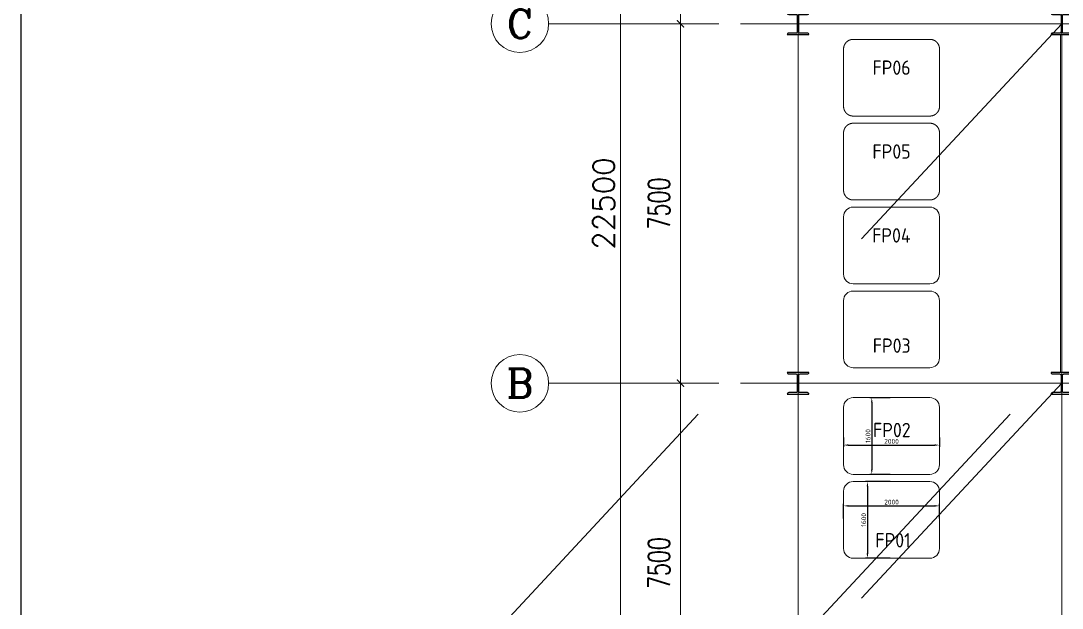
# Model space of a CAD drawing. Extents: x -681219 to -550379, y -242630 to -158199.
# Drawn here: x -614674 to -592961, y -224109 to -211855 of the extents above; entities that cross this region are included whole.
import ezdxf
from ezdxf.enums import TextEntityAlignment as Align
from ezdxf.lldxf.tags import DXFTag

# ---------------------------------------------------------------- set-up
doc = ezdxf.new("R2010")
doc.units = 0
doc.header["$LTSCALE"] = 1000
doc.linetypes.add('DASHED', pattern=[0.75, 0.5, -0.25])
doc.linetypes.add('DASHED2', pattern=[9.525, 6.35, -3.175])
doc.layers.get('0').update_dxf_attribs({"linetype": 'CONTINUOUS'})
doc.layers.get('Defpoints').update_dxf_attribs({"linetype": 'CONTINUOUS'})
for name, color, linetype, lineweight in [('DIM', 7, 'CONTINUOUS', 18), ('famsun', 7, 'CONTINUOUS', 0), ('future', 4, 'DASHED2', 0), ('text1', 7, 'CONTINUOUS', 0), ('轴网_标注', 7, 'CONTINUOUS', 0), ('轴网_轴线', 1, 'CENTER2', 0)]:
    doc.layers.add(name, color=color, linetype=linetype, lineweight=lineweight)
doc.layers.add('GY_Bj_Hatch', color=9, linetype='CONTINUOUS')
doc.styles.add('COMPLEX', font='complex.shx')
doc.styles.add('DIM_FONT', font='simplex.shx', dxfattribs={"width": 0.7, "bigfont": 'gbcbig.shx'})
doc.styles.add('ISOCP', font='isocp.shx', dxfattribs={"bigfont": 'gbcbig.shx'})
tags = doc.linetypes.add('CENTER2', pattern=[28.575, 19.05, -3.175, 3.175, -3.175]).pattern_tags.tags
tags[10:11] = [DXFTag(74, 4), DXFTag(75, 0), DXFTag(340, '0'), DXFTag(46, 0.0), DXFTag(50, 0.0), DXFTag(44, 0.0), DXFTag(45, 0.0)]
tags[8:9] = [DXFTag(74, 4), DXFTag(75, 0), DXFTag(340, '0'), DXFTag(46, 0.0), DXFTag(50, 0.0), DXFTag(44, 0.0), DXFTag(45, 0.0)]
tags[6:7] = [DXFTag(74, 4), DXFTag(75, 0), DXFTag(340, '0'), DXFTag(46, 0.0), DXFTag(50, 0.0), DXFTag(44, 0.0), DXFTag(45, 0.0)]
tags[4:5] = [DXFTag(74, 4), DXFTag(75, 0), DXFTag(340, '0'), DXFTag(46, 0.0), DXFTag(50, 0.0), DXFTag(44, 0.0), DXFTag(45, 0.0)]
doc.dimstyles.new('DIMN150', dxfattribs={"dimscale": 1.5, "dimtxt": 300, "dimasz": 100, "dimexe": 250, "dimexo": 300, "dimgap": 150, "dimtad": 1, "dimtoh": 1, "dimdec": 0, "dimzin": 0, "dimdsep": 46, "dimtxsty": 'DIM_FONT', "dimblk": 'ARCHTICK', "dimcen": 0.09, "dimclrt": 256, "dimadec": 0, "dimazin": 0, "dimtfac": 1, "dimtdec": 4, "dimtofl": 0, "dimtmove": 0, "dimatfit": 3, "dimfxl": 0, "dimtolj": 1, "dimtzin": 0, "dimarcsym": 0})
doc.dimstyles.new('STD2', dxfattribs={"dimscale": 40, "dimtxt": 2.5, "dimasz": 2.5, "dimexe": 1, "dimexo": 0.7, "dimgap": 0.7, "dimtad": 1, "dimdec": 0, "dimdsep": 46, "dimtxsty": 'ISOCP', "dimcen": 2.5, "dimadec": 1, "dimazin": 2, "dimtfac": 1, "dimtdec": 0, "dimtmove": 0, "dimatfit": 3, "dimfxl": 0, "dimarcsym": 0})

# ---------------------------------------------------------------- blocks, each defined once
blk = doc.blocks.new('轴网8FA15DC97FB90233')
at = {"layer": 'GY_Bj_Hatch', "color": 255}
for points in [[(37275, 15225), (37725, 15225, -0.414214), (37695, 15195), (37545, 15195, 0.414214), (37515, 15165), (37515, 14835, 0.414214), (37545, 14805), (37695, 14805, -0.414214), (37725, 14775), (37275, 14775, -0.414214), (37305, 14805), (37455, 14805, 0.414214), (37485, 14835), (37485, 15165, 0.414214), (37455, 15195), (37305, 15195, -0.414214)], [(42775, 15225), (43225, 15225, -0.414214), (43195, 15195), (43045, 15195, 0.414214), (43015, 15165), (43015, 14835, 0.414214), (43045, 14805), (43195, 14805, -0.414214), (43225, 14775), (42775, 14775, -0.414214), (42805, 14805), (42955, 14805, 0.414214), (42985, 14835), (42985, 15165, 0.414214), (42955, 15195), (42805, 15195, -0.414214)], [(37275, 7725), (37725, 7725, -0.414214), (37695, 7695), (37545, 7695, 0.414214), (37515, 7665), (37515, 7335, 0.414214), (37545, 7305), (37695, 7305, -0.414214), (37725, 7275), (37275, 7275, -0.414214), (37305, 7305), (37455, 7305, 0.414214), (37485, 7335), (37485, 7665, 0.414214), (37455, 7695), (37305, 7695, -0.414214)], [(42775, 7725), (43225, 7725, -0.414214), (43195, 7695), (43045, 7695, 0.414214), (43015, 7665), (43015, 7335, 0.414214), (43045, 7305), (43195, 7305, -0.414214), (43225, 7275), (42775, 7275, -0.414214), (42805, 7305), (42955, 7305, 0.414214), (42985, 7335), (42985, 7665, 0.414214), (42955, 7695), (42805, 7695, -0.414214)]]:
    blk.add_lwpolyline(points, format="xyb", close=True, dxfattribs=at)
at = {"layer": '轴网_轴线'}
for p, q in [((37500, -1200), (37500, 23700)), ((43000, -1200), (43000, 23700)), ((-1200, 15000), (44200, 15000)), ((-1200, 7500), (44200, 7500))]:
    blk.add_line(p, q, dxfattribs=at)
blk = doc.blocks.new('_ArchTick')
at = {"const_width": 0.15}
blk.add_lwpolyline([(-0.5, -0.5), (0.5, 0.5)], dxfattribs=at)
blk = doc.blocks.new('*D92')
at = {"layer": 'Defpoints', "color": 0, "transparency": 16777216}
for p in [(-2450, 7500), (-1200, 7500), (-1200, 0)]:
    blk.add_point(p, dxfattribs=at)
at = {"layer": '轴网_标注', "color": 0, "lineweight": -2, "transparency": 16777216}
for p, q in [((-1650, 7500), (-2825, 7500)), ((-2450, 0), (-2450, 7500)), ((-1650, 0), (-2825, 0))]:
    blk.add_line(p, q, dxfattribs=at)
at = {"layer": '轴网_标注', "color": 0, "lineweight": -2, "transparency": 16777216, "xscale": 150, "yscale": 150, "zscale": 150}
for p, rotation in [((-2450, 7500), 90), ((-2450, 0), 270)]:
    blk.add_blockref('_ArchTick', p, dxfattribs=dict(at, rotation=rotation))
at = {"layer": '轴网_标注', "transparency": 16777216, "insert": (-2900, 3750), "char_height": 450, "attachment_point": 5, "rotation": 90, "style": 'DIM_FONT'}
blk.add_mtext('\\A1;7500', dxfattribs=at)
blk = doc.blocks.new('*D93')
at = {"layer": 'Defpoints', "color": 0, "transparency": 16777216}
for p in [(-2450, 15000), (-1200, 15000), (-1200, 7500)]:
    blk.add_point(p, dxfattribs=at)
at = {"layer": '轴网_标注', "color": 0, "lineweight": -2, "transparency": 16777216}
for p, q in [((-1650, 15000), (-2825, 15000)), ((-2450, 7500), (-2450, 15000)), ((-1650, 7500), (-2825, 7500))]:
    blk.add_line(p, q, dxfattribs=at)
at = {"layer": '轴网_标注', "color": 0, "lineweight": -2, "transparency": 16777216, "xscale": 150, "yscale": 150, "zscale": 150}
for p, rotation in [((-2450, 15000), 90), ((-2450, 7500), 270)]:
    blk.add_blockref('_ArchTick', p, dxfattribs=dict(at, rotation=rotation))
at = {"layer": '轴网_标注', "transparency": 16777216, "insert": (-2900, 11250), "char_height": 450, "attachment_point": 5, "rotation": 90, "style": 'DIM_FONT'}
blk.add_mtext('\\A1;7500', dxfattribs=at)
blk = doc.blocks.new('*D94')
at = {"layer": 'Defpoints', "color": 0, "transparency": 16777216}
for p in [(-2450, 22500), (-1200, 22500), (-1200, 15000)]:
    blk.add_point(p, dxfattribs=at)
at = {"layer": '轴网_标注', "color": 0, "lineweight": -2, "transparency": 16777216}
for p, q in [((-1650, 22500), (-2825, 22500)), ((-2450, 15000), (-2450, 22500)), ((-1650, 15000), (-2825, 15000))]:
    blk.add_line(p, q, dxfattribs=at)
at = {"layer": '轴网_标注', "color": 0, "lineweight": -2, "transparency": 16777216, "xscale": 150, "yscale": 150, "zscale": 150}
for p, rotation in [((-2450, 22500), 90), ((-2450, 15000), 270)]:
    blk.add_blockref('_ArchTick', p, dxfattribs=dict(at, rotation=rotation))
at = {"layer": '轴网_标注', "transparency": 16777216, "insert": (-2900, 18750), "char_height": 450, "attachment_point": 5, "rotation": 90, "style": 'DIM_FONT'}
blk.add_mtext('\\A1;7500', dxfattribs=at)
blk = doc.blocks.new('宠物食品标准A0')
at = {"color": 0}
blk.add_lwpolyline([(20, 821), (20, 10), (1179, 10), (1179, 821)], close=True, dxfattribs=at)
at = {"style": 'ISOCP', "flags": 8}
for tag, height, p in [('建设单位', 6, (1109, 98)), ('项目名称', 6, (1109, 82)), ('设计', 6, (894, 66)), ('审定', 6, (974, 66)), ('设计阶段', 6, (1164, 66)), ('图纸名称1', 10, (1059, 58)), ('制图', 6, (894, 50)), ('审核', 6, (974, 50)), ('图别', 6, (1164, 50)), ('图纸名称2', 10, (1059, 42)), ('校核', 6, (894, 34)), ('设计号', 6, (974, 34)), ('图号', 4, (1164, 34)), ('图纸名称3', 10, (1059, 26)), ('日期', 6, (894, 18)), ('比例', 6, (974, 18)), ('版本号', 6, (1164, 18))]:
    blk.add_attdef(tag, text='', height=height, dxfattribs=at).set_placement(p, align=Align.MIDDLE_CENTER)
blk = doc.blocks.new('*D190')
at = {"color": 0, "linetype": 'Continuous', "lineweight": -2, "transparency": 16777216}
for p, q in [((-597519, -220545), (-597519, -220746)), ((-595519, -220545), (-595519, -220746)), ((-597419, -220706), (-595619, -220706))]:
    blk.add_line(p, q, dxfattribs=at)
at = {"color": 0, "transparency": 16777216}
for points in [[(-597419, -220689), (-597419, -220723), (-597519, -220706)], [(-595619, -220689), (-595619, -220723), (-595519, -220706)]]:
    blk.add_solid(points, dxfattribs=at)
at = {"layer": 'Defpoints', "color": 0, "transparency": 16777216}
for p in [(-597519, -220517), (-595519, -220517), (-595519, -220706)]:
    blk.add_point(p, dxfattribs=at)
at = {"color": 0, "transparency": 16777216, "insert": (-596519, -220628), "char_height": 100, "attachment_point": 5, "style": 'ISOCP'}
blk.add_mtext('2000', dxfattribs=at)
blk = doc.blocks.new('*D191')
at = {"color": 0, "linetype": 'Continuous', "lineweight": -2, "transparency": 16777216}
for p, q in [((-596547, -219717), (-596971, -219717)), ((-596931, -219817), (-596931, -221217)), ((-596547, -221317), (-596971, -221317))]:
    blk.add_line(p, q, dxfattribs=at)
at = {"color": 0, "transparency": 16777216}
for points in [[(-596948, -219817), (-596915, -219817), (-596931, -219717)], [(-596948, -221217), (-596915, -221217), (-596931, -221317)]]:
    blk.add_solid(points, dxfattribs=at)
at = {"layer": 'Defpoints', "color": 0, "transparency": 16777216}
for p in [(-596519, -219717), (-596931, -221317), (-596519, -221317)]:
    blk.add_point(p, dxfattribs=at)
at = {"color": 0, "transparency": 16777216, "insert": (-597009, -220517), "char_height": 100, "attachment_point": 5, "rotation": 90, "style": 'ISOCP'}
blk.add_mtext('1600', dxfattribs=at)
blk = doc.blocks.new('*D192')
at = {"color": 0, "linetype": 'Continuous', "lineweight": -2, "transparency": 16777216}
for p, q in [((-597519, -222239), (-597519, -221934)), ((-597419, -221974), (-595619, -221974)), ((-595519, -222239), (-595519, -221934))]:
    blk.add_line(p, q, dxfattribs=at)
at = {"color": 0, "transparency": 16777216}
for points in [[(-597419, -221957), (-597419, -221991), (-597519, -221974)], [(-595619, -221957), (-595619, -221991), (-595519, -221974)]]:
    blk.add_solid(points, dxfattribs=at)
at = {"layer": 'Defpoints', "color": 0, "transparency": 16777216}
for p in [(-595519, -221974), (-597519, -222267), (-595519, -222267)]:
    blk.add_point(p, dxfattribs=at)
at = {"color": 0, "transparency": 16777216, "insert": (-596519, -221896), "char_height": 100, "attachment_point": 5, "style": 'ISOCP'}
blk.add_mtext('2000', dxfattribs=at)
blk = doc.blocks.new('*D193')
at = {"color": 0, "linetype": 'Continuous', "lineweight": -2, "transparency": 16777216}
for p, q in [((-596547, -221467), (-597061, -221467)), ((-597021, -221567), (-597021, -222967)), ((-596547, -223067), (-597061, -223067))]:
    blk.add_line(p, q, dxfattribs=at)
at = {"color": 0, "transparency": 16777216}
for points in [[(-597038, -221567), (-597005, -221567), (-597021, -221467)], [(-597038, -222967), (-597005, -222967), (-597021, -223067)]]:
    blk.add_solid(points, dxfattribs=at)
at = {"layer": 'Defpoints', "color": 0, "transparency": 16777216}
for p in [(-596519, -221467), (-597021, -223067), (-596519, -223067)]:
    blk.add_point(p, dxfattribs=at)
at = {"color": 0, "transparency": 16777216, "insert": (-597099, -222267), "char_height": 100, "attachment_point": 5, "rotation": 90, "style": 'ISOCP'}
blk.add_mtext('1600', dxfattribs=at)
blk = doc.blocks.new('轴网8FA15DC97FB90233_Y')
at = {"layer": '轴网_标注'}
for p, q in [((-1650, 22500), (-5200, 22500)), ((-3700, 0), (-3700, 22500)), ((-1650, 15000), (-5200, 15000)), ((-1650, 7500), (-5200, 7500)), ((-1650, 0), (-5200, 0))]:
    blk.add_line(p, q, dxfattribs=at)
for centre in [(-5800, 22500), (-5800, 15000), (-5800, 7500), (-5800, 0)]:
    blk.add_circle(centre, 600, dxfattribs=at)
at = {"layer": '轴网_标注', "style": 'COMPLEX'}
for s, p in [('D', (-5800, 22500)), ('C', (-5800, 15000)), ('B', (-5800, 7500)), ('A', (-5800, 0))]:
    blk.add_text(s, height=600, dxfattribs=at).set_placement(p, align=Align.MIDDLE_CENTER)
at = {"layer": '轴网_标注', "style": 'DIM_FONT'}
blk.add_text('22500', height=450, rotation=90, dxfattribs=at).set_placement((-4050, 11250), align=Align.MIDDLE_CENTER)
at = {"layer": '轴网_标注'}
for p1, p2, picture, middle in [((-1200, 15000), (-1200, 22500), '*D94', (-2900, 18750)), ((-1200, 7500), (-1200, 15000), '*D93', (-2900, 11250)), ((-1200, 0), (-1200, 7500), '*D92', (-2900, 3750))]:
    dim = blk.add_aligned_dim(p1=p1, p2=p2, distance=1250, dimstyle='DIMN150', dxfattribs=at)
    dim.commit()
    dim.dimension.update_dxf_attribs({"geometry": picture, "text_midpoint": middle})

msp = doc.modelspace()

# ---------------------------------------------------------------- linework, layer by layer
at = {"layer": 'famsun', "color": 8, "linetype": 'DASHED', "ltscale": 20}
for p, q in [((-607361.5764, -227381.8799), (-592968.721, -211916.6983)), ((-600861.5764, -227381.8799), (-586468.721, -211916.6983)), ((-607361.5764, -234881.8799), (-592968.721, -219416.6983))]:
    msp.add_line(p, q, dxfattribs=at)
at = {"layer": 'famsun'}
msp.add_line((-592993.721, -212141.6983), (-592993.721, -219191.6983), dxfattribs=at)
for points in [[(-597318.721, -215741.6983), (-595718.721, -215741.6983, -0.4142135624), (-595518.721, -215941.6983), (-595518.721, -217141.6983, -0.4142135624), (-595718.721, -217341.6983), (-597318.721, -217341.6983, -0.4142135624), (-597518.721, -217141.6983), (-597518.721, -215941.6983, -0.4142135624)], [(-597318.721, -217491.6983), (-595718.721, -217491.6983, -0.4142135624), (-595518.721, -217691.6983), (-595518.721, -218891.6983, -0.4142135624), (-595718.721, -219091.6983), (-597318.721, -219091.6983, -0.4142135624), (-597518.721, -218891.6983), (-597518.721, -217691.6983, -0.4142135624)], [(-597318.721, -221316.6983), (-595718.721, -221316.6983, 0.4142135624), (-595518.721, -221116.6983), (-595518.721, -219916.6983, 0.4142135624), (-595718.721, -219716.6983), (-597318.721, -219716.6983, 0.4142135624), (-597518.721, -219916.6983), (-597518.721, -221116.6983, 0.4142135624)], [(-597318.721, -223066.6983), (-595718.721, -223066.6983, 0.4142135624), (-595518.721, -222866.6983), (-595518.721, -221666.6983, 0.4142135624), (-595718.721, -221466.6983), (-597318.721, -221466.6983, 0.4142135624), (-597518.721, -221666.6983), (-597518.721, -222866.6983, 0.4142135624)]]:
    msp.add_lwpolyline(points, format="xyb", close=True, dxfattribs=at)
at = {"layer": 'future'}
for points in [[(-597318.721, -212241.6983), (-595718.721, -212241.6983, -0.4142135624), (-595518.721, -212441.6983), (-595518.721, -213641.6983, -0.4142135624), (-595718.721, -213841.6983), (-597318.721, -213841.6983, -0.4142135624), (-597518.721, -213641.6983), (-597518.721, -212441.6983, -0.4142135624)], [(-597318.721, -213991.6983), (-595718.721, -213991.6983, -0.4142135624), (-595518.721, -214191.6983), (-595518.721, -215391.6983, -0.4142135624), (-595718.721, -215591.6983), (-597318.721, -215591.6983, -0.4142135624), (-597518.721, -215391.6983), (-597518.721, -214191.6983, -0.4142135624)]]:
    msp.add_lwpolyline(points, format="xyb", close=True, dxfattribs=at)

# ---------------------------------------------------------------- block references
at = {"xscale": 55, "yscale": 55, "zscale": 55}
msp.add_blockref('宠物食品标准A0', (-615773.7656, -242629.5392), dxfattribs=at)
at = {"layer": 'DIM'}
msp.add_blockref('轴网8FA15DC97FB90233_Y', (-598468.721, -226916.6983), dxfattribs=at)
at = {"layer": 'famsun', "xscale": -1}
msp.add_blockref('轴网8FA15DC97FB90233', (-555468.721, -226916.6983), dxfattribs=at)

# ---------------------------------------------------------------- texts
at = {"layer": 'future', "char_height": 300, "attachment_point": 3, "style": 'ISOCP'}
for s, insert in [('FP06', (-596121.2983, -212681.9933)), ('FP05', (-596121.2983, -214431.9933))]:
    msp.add_mtext_dynamic_manual_height_columns(s, width=962.180736, gutter_width=355537.5, heights=[0], dxfattribs=dict(at, insert=insert))
at = {"layer": 'text1', "ltscale": 20, "char_height": 300, "attachment_point": 3, "style": 'ISOCP'}
for s, insert in [('FP04', (-596121.2983, -216181.9933)), ('FP03', (-596121.2983, -218481.9933)), ('FP02', (-596121.2983, -220242.3404)), ('FP01', (-596121.2983, -222542.3404))]:
    msp.add_mtext_dynamic_manual_height_columns(s, width=962.180736, gutter_width=355537.5, heights=[0], dxfattribs=dict(at, insert=insert))

# ---------------------------------------------------------------- dimensions: what is measured, and where the dimension line sits
at = {"color": 2}
for base, p1, p2, picture, middle in [((-596931.2228, -221316.6983), (-596518.721, -219716.6983), (-596518.721, -221316.6983), '*D191', (-597009.2228, -220516.6983)), ((-597021.2845, -223066.6983), (-596518.721, -221466.6983), (-596518.721, -223066.6983), '*D193', (-597099.2845, -222266.6983))]:
    dim = msp.add_linear_dim(base=base, p1=p1, p2=p2, angle=90, dimstyle='STD2', override={"dimfxl": 100, "dimfxlon": 1}, dxfattribs=at)
    dim.commit()
    dim.dimension.update_dxf_attribs({"geometry": picture, "text_midpoint": middle})
for base, p1, p2, picture, middle in [((-595518.721, -220705.9983), (-597518.721, -220516.6983), (-595518.721, -220516.6983), '*D190', (-596518.721, -220627.9885)), ((-595518.721, -221973.9021), (-597518.721, -222266.6983), (-595518.721, -222266.6983), '*D192', (-596518.721, -221895.8922))]:
    dim = msp.add_linear_dim(base=base, p1=p1, p2=p2, dimstyle='STD2', override={"dimfxl": 100, "dimfxlon": 1}, dxfattribs=at)
    dim.commit()
    dim.dimension.update_dxf_attribs({"geometry": picture, "text_midpoint": middle})

doc.saveas('drawing.dxf')
